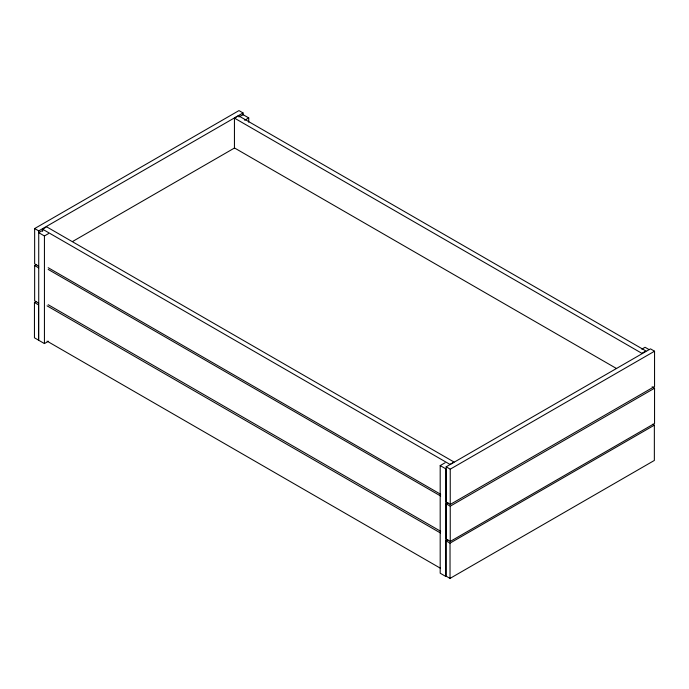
<?xml version="1.0" encoding="UTF-8"?>
<svg xmlns="http://www.w3.org/2000/svg" width="689" height="689" viewBox="0 0 689 689"><rect width="100%" height="100%" fill="white"/><g stroke="black" fill="none" stroke-linecap="round" stroke-linejoin="round"><path stroke-width="1.03" d="M38.722 266.187L34.648 263.835L34.648 228.55L238.971 110.593L243.045 112.944L243.045 115.08M34.648 228.55L38.722 230.901L243.045 112.944M234.441 118.095L238.515 115.743L645.929 350.959L641.855 353.311L234.441 118.095L234.441 148.032M42.589 229.196L46.663 226.845L454.077 462.061L449.995 464.412L42.589 229.196L42.589 231.332M42.796 230.315L38.722 232.667L44.432 235.965L48.506 233.605M238.945 116.975L243.028 114.624L248.729 117.914L248.729 122.22M244.655 120.265L248.729 117.914M72.457 241.572L234.544 147.989L616.621 368.581M38.722 303.186L34.648 300.826L34.648 265.549L36.508 264.473M34.45 302.505L38.524 304.865L38.524 340.142L34.45 337.791L34.45 302.505L36.31 301.438M38.722 230.901L38.722 340.28L44.432 343.578L48.506 341.227M440.185 465.592L445.895 468.89L445.895 576.504L440.185 573.205L440.185 465.592L445.077 462.767M641.795 349.168L645.059 347.282L649.133 349.633M446.162 466.815L650.476 348.858L654.55 351.209L654.55 386.495L450.236 504.451L446.162 502.1L446.162 466.815L450.236 469.166L654.55 351.209M652.104 386.787L654.55 388.2L654.55 423.485L450.236 541.451L446.162 539.091L446.162 503.814L448.014 502.737M446.162 503.814L450.236 506.165L654.55 388.2M652.724 424.226L654.352 425.165L654.352 460.45L450.029 578.407L445.955 576.056L445.955 540.77L447.816 539.702M445.955 540.77L450.029 543.13L654.352 425.165M48.178 267.711L440.676 494.314M48.178 269.416L440.676 496.028M34.648 265.549L38.722 267.9M48.178 304.702L440.676 531.305M47.05 305.847L440.478 532.985M47.05 341.124L440.478 568.27M450.236 469.166L450.236 504.451M450.236 506.165L450.236 541.451M450.029 543.13L450.029 578.407M44.432 235.965L44.432 343.578"/></g></svg>
